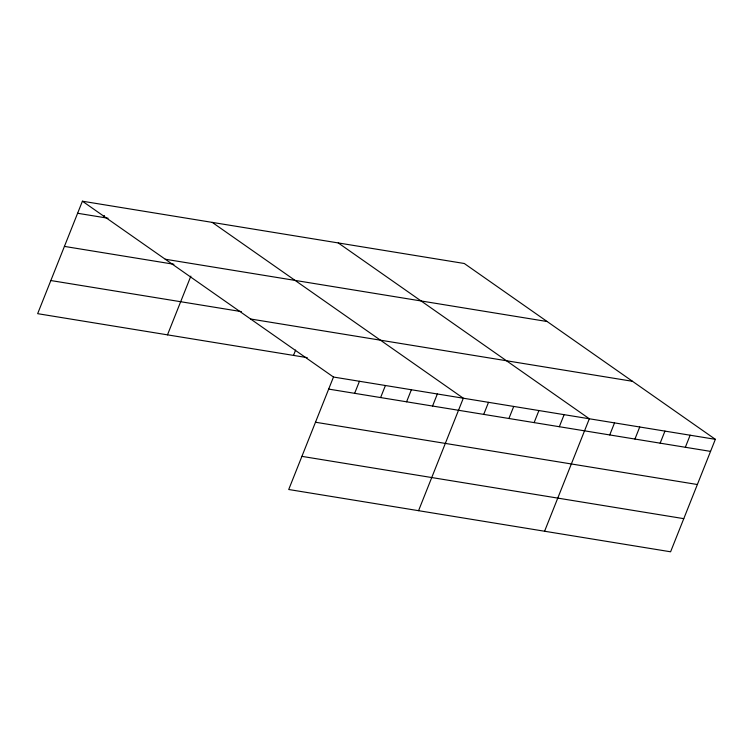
<?xml version="1.0" encoding="UTF-8"?>
<svg xmlns="http://www.w3.org/2000/svg" width="753" height="753" viewBox="0 0 753 753"><rect width="100%" height="100%" fill="white"/><g stroke="black" fill="none" stroke-linecap="round" stroke-linejoin="round"><path stroke-width="1.13" d="M82.406 201.211L333.475 377.037L288.719 489.506L670.594 551.789L715.35 439.328L464.281 263.494L82.406 201.211L37.65 313.672L307.252 357.647M103.575 217.504L104.375 215.49M167.486 334.85L190.857 276.116M293.501 355.407L295.628 350.06M354.644 393.33L359.445 381.272M380.613 397.565L385.414 385.508M406.582 401.801L411.383 389.743M432.551 406.036L437.352 393.979M418.555 510.685L463.311 398.215L212.242 222.389M483.718 414.385L488.518 402.328M508.924 418.499L513.725 406.441M534.122 422.612L538.922 410.545M559.328 426.725L564.129 414.658M544.579 531.241L589.335 418.772L338.257 242.946M609.732 434.942L614.533 422.885M634.939 439.055L639.739 426.989M660.146 443.169L664.946 431.102M685.343 447.273L690.143 435.215M77.606 213.268L108.093 218.238M165.255 259.23L547.13 321.522M64.419 246.4L173.934 264.265M50.837 280.54L241.393 311.62M250.627 319.008L632.492 381.3M333.475 377.037L715.35 439.328M328.675 389.094L710.55 451.386M315.488 422.235L697.363 484.518M301.906 456.365L683.78 518.657"/></g></svg>
